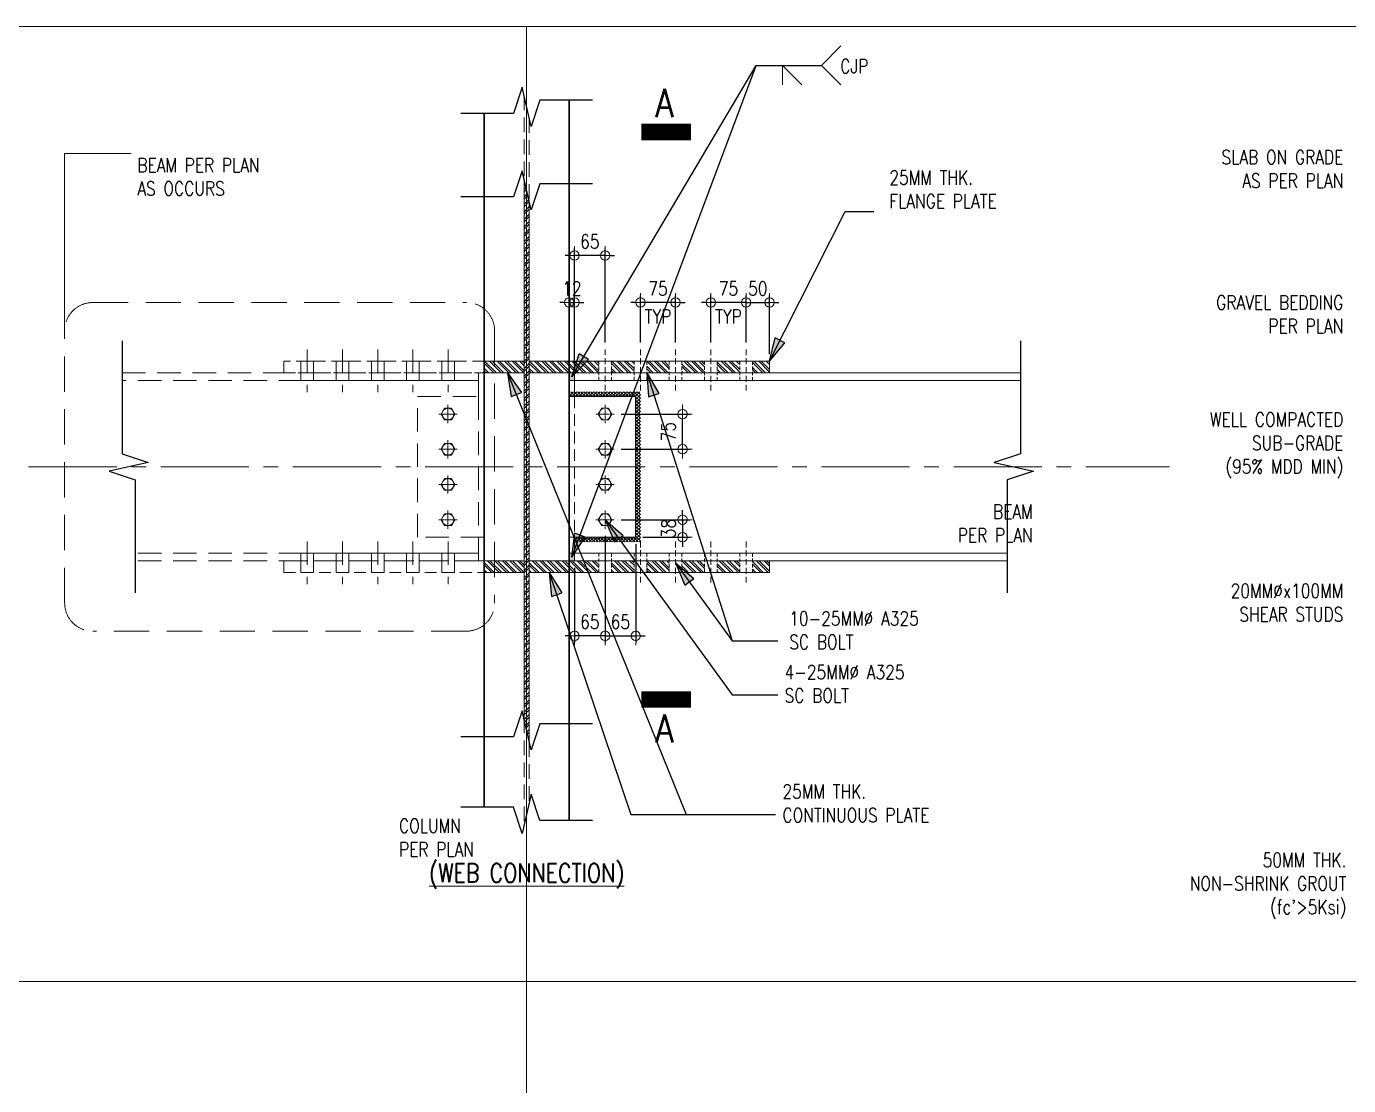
# Model space of a CAD drawing. Header units: millimetres. Extents: x 0 to 437400, y -7936 to 73710.
# Drawn here: x 23235 to 26049, y 7914 to 10170 of the extents above; entities that cross this region are included whole.
import ezdxf

# ---------------------------------------------------------------- set-up
doc = ezdxf.new("R2010")
doc.units = ezdxf.units.MM
doc.header["$LTSCALE"] = 10
doc.header["$MEASUREMENT"] = 0
for name, pattern in [('CENTER', [50.8, 31.75, -6.35, 6.35, -6.35]), ('CENTER2', [1.125, 0.75, -0.125, 0.125, -0.125]), ('HIDDEN', [0.375, 0.25, -0.125]), ('HIDDEN2', [0.1875, 0.125, -0.0625]), ('PHANTOM2', [1.25, 0.625, -0.125, 0.125, -0.125, 0.125, -0.125])]:
    doc.linetypes.add(name, pattern=pattern)
for name, color, linetype, lineweight in [('.3 - YELLOW', 2, 'Continuous', 15), ('A_DIM', 1, 'Continuous', 5), ('BOLT HOLES', 2, 'Continuous', 5), ('DIM', 1, 'Continuous', 5), ('HATCH', 8, 'Continuous', 5), ('OUTLINE', 1, 'HIDDEN', 15), ('S-ANNO-DIMS', 1, 'Continuous', 5), ('S-Anno-Symb', 143, 'PHANTOM2', 13), ('S-Anno-Text', 52, 'Continuous', 15), ('S-ANNO-WELD', 1, 'Continuous', 9), ('S-BEAM', 5, 'Continuous', 30), ('S-BEAM-IDEN', 2, 'Continuous', 9), ('S-BRACE', 2, 'Continuous', 9), ('S-DETL-FAST', 40, 'Continuous', 9), ('S-DETL-LN04', 4, 'Continuous', 9), ('S_GRID LINES', 252, 'Continuous', 5), ('S_GUSSET PLATE', 4, 'Continuous', 15), ('S_PLATE', 2, 'Continuous', 15)]:
    doc.layers.add(name, color=color, linetype=linetype, lineweight=lineweight)
doc.layers.add('A_LINE', color=1, linetype='Continuous')
doc.layers.add('S-DETL-GRID', color=62, linetype='Continuous', lineweight=9, plot=False)
doc.styles.add('1', font='simplex.shx', dxfattribs={"width": 0.8, "height": 20})
doc.styles.add('200', font='simplex.shx', dxfattribs={"width": 0.85, "height": 40})
doc.styles.add('ROMANS12', font='ROMANS.shx', dxfattribs={"height": 1.125})
doc.dimstyles.new('DDIM15', dxfattribs={"dimtxt": 30, "dimasz": 10, "dimexe": 15, "dimexo": 15, "dimgap": 15, "dimtad": 1, "dimdec": 4, "dimrnd": 1, "dimdsep": 46, "dimtxsty": '1', "dimblk": 'CIR-1', "dimcen": 100, "dimclrd": 1, "dimclre": 1, "dimclrt": 3, "dimadec": 0, "dimazin": 0, "dimtfac": 1, "dimtdec": 4, "dimtix": 1, "dimtmove": 0, "dimatfit": 3, "dimfxl": 1, "dimtvp": 1, "dimtolj": 1, "dimtzin": 0, "dimarcsym": 0})
doc.dimstyles.new('ESCA_ARW$7', dxfattribs={"dimtxt": 200, "dimasz": 1, "dimexe": 100, "dimexo": 100, "dimgap": 100, "dimtad": 1, "dimdec": 0, "dimrnd": 1, "dimdsep": 46, "dimtxsty": '1', "dimblk1": 'dim_arw', "dimblk2": 'dim_arw', "dimsah": 1, "dimcen": 50, "dimclrd": 1, "dimclre": 256, "dimclrt": 52, "dimadec": 0, "dimazin": 0, "dimtfac": 1, "dimtofl": 0, "dimtmove": 0, "dimatfit": 3, "dimldrblk": 'dim_arw', "dimfxl": 1, "dimtolj": 1, "dimtzin": 0, "dimarcsym": 0})
pattern_1 = [(135, (-60098.875, -9748.699), (-7.9549513, -7.9549513), []), (135, (-60098.875, -9743.395), (-7.9549513, -7.9549513), [])]

# ---------------------------------------------------------------- blocks, each defined once
blk = doc.blocks.new('CIR-1')
at = {"layer": 'A_DIM'}
for p, q in [((-2, 0), (2, 0)), ((0, -2), (0, 2))]:
    blk.add_line(p, q, dxfattribs=at)
at = {"layer": 'A_DIM', "color": 2}
blk.add_circle((0, 0), 1, dxfattribs=at)
blk = doc.blocks.new('*D240')
at = {"layer": 'Defpoints', "color": 0, "transparency": 16777216}
for p in [(24467, 9100.2), (24402, 9032.1), (24402, 8872.1)]:
    blk.add_point(p, dxfattribs=at)
at = {"layer": 'S-ANNO-DIMS', "color": 1, "lineweight": -2, "transparency": 16777216}
for p, q in [((24467, 9085.2), (24467, 8857.1)), ((24402, 9017.1), (24402, 8857.1)), ((24392, 8872.1), (24382, 8872.1)), ((24467, 8872.1), (24402, 8872.1)), ((24477, 8872.1), (24487, 8872.1))]:
    blk.add_line(p, q, dxfattribs=at)
at = {"layer": 'S-ANNO-DIMS', "color": 1, "lineweight": -2, "transparency": 16777216, "xscale": 10, "yscale": 10, "zscale": 10}
blk.add_blockref('CIR-1', (24402, 8872.1), dxfattribs=at)
at = {"layer": 'S-ANNO-DIMS', "color": 1, "lineweight": -2, "transparency": 16777216, "xscale": 10, "yscale": 10, "zscale": 10, "rotation": 180}
blk.add_blockref('CIR-1', (24467, 8872.1), dxfattribs=at)
at = {"layer": 'S-ANNO-DIMS', "color": 3, "transparency": 16777216, "insert": (24434.5, 8902.1), "char_height": 30, "attachment_point": 5, "style": '1'}
blk.add_mtext('\\A1;65', dxfattribs=at)
blk = doc.blocks.new('*D241')
at = {"layer": 'Defpoints', "color": 0, "transparency": 16777216}
for p in [(24467, 9100.2), (24532, 9082.1), (24532, 8872.1)]:
    blk.add_point(p, dxfattribs=at)
at = {"layer": 'S-ANNO-DIMS', "color": 1, "lineweight": -2, "transparency": 16777216}
for p, q in [((24467, 9085.2), (24467, 8857.1)), ((24532, 9067.1), (24532, 8857.1)), ((24457, 8872.1), (24447, 8872.1)), ((24467, 8872.1), (24532, 8872.1)), ((24542, 8872.1), (24552, 8872.1))]:
    blk.add_line(p, q, dxfattribs=at)
at = {"layer": 'S-ANNO-DIMS', "color": 1, "lineweight": -2, "transparency": 16777216, "xscale": 10, "yscale": 10, "zscale": 10}
blk.add_blockref('CIR-1', (24467, 8872.1), dxfattribs=at)
at = {"layer": 'S-ANNO-DIMS', "color": 1, "lineweight": -2, "transparency": 16777216, "xscale": 10, "yscale": 10, "zscale": 10, "rotation": 180}
blk.add_blockref('CIR-1', (24532, 8872.1), dxfattribs=at)
at = {"layer": 'S-ANNO-DIMS', "color": 3, "transparency": 16777216, "insert": (24499.5, 8902.1), "char_height": 30, "attachment_point": 5, "style": '1'}
blk.add_mtext('\\A1;65', dxfattribs=at)
blk = doc.blocks.new('HBOLTP')
at = {"color": 0, "linetype": 'ByBlock'}
blk.add_lwpolyline([(-0.25, 0.433), (-0.5, 0), (-0.25, -0.433), (0.25, -0.433), (0.5, 0), (0.25, 0.433)], close=True, dxfattribs=at)
blk.add_circle((0, 0), 0.433, dxfattribs=at)
blk = doc.blocks.new('*D242')
at = {"layer": 'Defpoints', "color": 0, "transparency": 16777216}
for p in [(24486.4, 9119.6), (24532, 9082.1), (24632, 9082.1)]:
    blk.add_point(p, dxfattribs=at)
at = {"layer": 'S-ANNO-DIMS', "color": 1, "lineweight": -2, "transparency": 16777216}
for p, q in [((24501.4, 9119.6), (24647, 9119.6)), ((24632, 9129.6), (24632, 9139.6)), ((24632, 9119.6), (24632, 9082.1)), ((24547, 9082.1), (24647, 9082.1)), ((24632, 9072.1), (24632, 9062.1))]:
    blk.add_line(p, q, dxfattribs=at)
at = {"layer": 'S-ANNO-DIMS', "color": 1, "lineweight": -2, "transparency": 16777216, "xscale": 10, "yscale": 10, "zscale": 10}
for p, rotation in [((24632, 9119.6), 270), ((24632, 9082.1), 90)]:
    blk.add_blockref('CIR-1', p, dxfattribs=dict(at, rotation=rotation))
at = {"layer": 'S-ANNO-DIMS', "color": 3, "transparency": 16777216, "insert": (24602, 9100.8), "char_height": 30, "attachment_point": 5, "rotation": 90, "style": '1'}
blk.add_mtext('\\A1;38', dxfattribs=at)
blk = doc.blocks.new('*D243')
at = {"layer": 'Defpoints', "color": 0, "transparency": 16777216}
for p in [(24486.4, 9344.6), (24632, 9344.6), (24486.4, 9269.6)]:
    blk.add_point(p, dxfattribs=at)
at = {"layer": 'S-ANNO-DIMS', "color": 1, "lineweight": -2, "transparency": 16777216}
for p, q in [((24501.4, 9344.6), (24647, 9344.6)), ((24632, 9279.6), (24632, 9334.6)), ((24501.4, 9269.6), (24647, 9269.6))]:
    blk.add_line(p, q, dxfattribs=at)
at = {"layer": 'S-ANNO-DIMS', "color": 1, "lineweight": -2, "transparency": 16777216, "xscale": 10, "yscale": 10, "zscale": 10}
for p, rotation in [((24632, 9344.6), 90), ((24632, 9269.6), 270)]:
    blk.add_blockref('CIR-1', p, dxfattribs=dict(at, rotation=rotation))
at = {"layer": 'S-ANNO-DIMS', "color": 3, "transparency": 16777216, "insert": (24602, 9307.1), "char_height": 30, "attachment_point": 5, "rotation": 90, "style": '1'}
blk.add_mtext('\\A1;75', dxfattribs=at)
blk = doc.blocks.new('*D244')
at = {"layer": 'Defpoints', "color": 0, "transparency": 16777216}
for p in [(24402, 9682.1), (24467, 9482.1), (24402, 9432.1)]:
    blk.add_point(p, dxfattribs=at)
at = {"layer": 'S-ANNO-DIMS', "color": 1, "lineweight": -2, "transparency": 16777216}
for p, q in [((24392, 9682.1), (24382, 9682.1)), ((24402, 9447.1), (24402, 9697.1)), ((24467, 9682.1), (24402, 9682.1)), ((24467, 9497.1), (24467, 9697.1)), ((24477, 9682.1), (24487, 9682.1))]:
    blk.add_line(p, q, dxfattribs=at)
at = {"layer": 'S-ANNO-DIMS', "color": 1, "lineweight": -2, "transparency": 16777216, "xscale": 10, "yscale": 10, "zscale": 10}
blk.add_blockref('CIR-1', (24402, 9682.1), dxfattribs=at)
at = {"layer": 'S-ANNO-DIMS', "color": 1, "lineweight": -2, "transparency": 16777216, "xscale": 10, "yscale": 10, "zscale": 10, "rotation": 180}
blk.add_blockref('CIR-1', (24467, 9682.1), dxfattribs=at)
at = {"layer": 'S-ANNO-DIMS', "color": 3, "transparency": 16777216, "insert": (24434.5, 9712.1), "char_height": 30, "attachment_point": 5, "style": '1'}
blk.add_mtext('\\A1;65', dxfattribs=at)
blk = doc.blocks.new('dim_arw')
h = blk.add_hatch(color=256)
h.paths.add_polyline_path([(-126, 29), (0, 0), (-126, -29, -0.115681), (-133, 0, -0.115681)])
h.paths.add_polyline_path([(-249, 58), (-126, 29, 0.115681), (-133, 0, 0.115681), (-126, -29), (-249, -58)])
for p, q in [((0, 0), (-249, 58)), ((-249, 58), (-249, -58)), ((0, 0), (-249, -58))]:
    blk.add_line(p, q)
blk = doc.blocks.new('*D245')
at = {"layer": 'Defpoints', "color": 0, "transparency": 16777216}
for p in [(24402, 9582.1), (24390.4, 9432.3), (24402, 9432.1)]:
    blk.add_point(p, dxfattribs=at)
at = {"layer": 'S-ANNO-DIMS', "color": 1, "lineweight": -2, "transparency": 16777216}
for p, q in [((24390.4, 9447.3), (24390.4, 9597.1)), ((24402, 9447.1), (24402, 9597.1)), ((24380.4, 9582.1), (24370.4, 9582.1)), ((24390.4, 9582.1), (24402, 9582.1)), ((24412, 9582.1), (24422, 9582.1))]:
    blk.add_line(p, q, dxfattribs=at)
at = {"layer": 'S-ANNO-DIMS', "color": 1, "lineweight": -2, "transparency": 16777216, "xscale": 10, "yscale": 10, "zscale": 10}
blk.add_blockref('CIR-1', (24390.4, 9582.1), dxfattribs=at)
at = {"layer": 'S-ANNO-DIMS', "color": 1, "lineweight": -2, "transparency": 16777216, "xscale": 10, "yscale": 10, "zscale": 10, "rotation": 180}
blk.add_blockref('CIR-1', (24402, 9582.1), dxfattribs=at)
at = {"layer": 'S-ANNO-DIMS', "color": 3, "transparency": 16777216, "insert": (24396.2, 9612.1), "char_height": 30, "attachment_point": 5, "style": '1'}
blk.add_mtext('\\A1;12', dxfattribs=at)
blk = doc.blocks.new('*D246')
at = {"layer": 'Defpoints', "color": 0, "transparency": 16777216}
for p in [(24542, 9582.1), (24542, 9482.1), (24617, 9482.1)]:
    blk.add_point(p, dxfattribs=at)
at = {"layer": 'S-ANNO-DIMS', "color": 1, "lineweight": -2, "transparency": 16777216}
for p, q in [((24542, 9497.1), (24542, 9597.1)), ((24617, 9497.1), (24617, 9597.1)), ((24532, 9582.1), (24522, 9582.1)), ((24617, 9582.1), (24542, 9582.1)), ((24627, 9582.1), (24637, 9582.1))]:
    blk.add_line(p, q, dxfattribs=at)
at = {"layer": 'S-ANNO-DIMS', "color": 1, "lineweight": -2, "transparency": 16777216, "xscale": 10, "yscale": 10, "zscale": 10}
blk.add_blockref('CIR-1', (24542, 9582.1), dxfattribs=at)
at = {"layer": 'S-ANNO-DIMS', "color": 1, "lineweight": -2, "transparency": 16777216, "xscale": 10, "yscale": 10, "zscale": 10, "rotation": 180}
blk.add_blockref('CIR-1', (24617, 9582.1), dxfattribs=at)
at = {"layer": 'S-ANNO-DIMS', "color": 3, "transparency": 16777216, "char_height": 30, "attachment_point": 5, "style": '1'}
for s, insert in [('\\A1;75', (24579.5, 9612.1)), ('\\A1;TYP', (24579.5, 9552.1))]:
    blk.add_mtext(s, dxfattribs=dict(at, insert=insert))
blk = doc.blocks.new('*D247')
at = {"layer": 'Defpoints', "color": 0, "transparency": 16777216}
for p in [(24817, 9582.1), (24767, 9482.1), (24817, 9457.1)]:
    blk.add_point(p, dxfattribs=at)
at = {"layer": 'S-ANNO-DIMS', "color": 1, "lineweight": -2, "transparency": 16777216}
for p, q in [((24767, 9497.1), (24767, 9597.1)), ((24817, 9472.1), (24817, 9597.1)), ((24757, 9582.1), (24747, 9582.1)), ((24767, 9582.1), (24817, 9582.1)), ((24827, 9582.1), (24837, 9582.1))]:
    blk.add_line(p, q, dxfattribs=at)
at = {"layer": 'S-ANNO-DIMS', "color": 1, "lineweight": -2, "transparency": 16777216, "xscale": 10, "yscale": 10, "zscale": 10}
blk.add_blockref('CIR-1', (24767, 9582.1), dxfattribs=at)
at = {"layer": 'S-ANNO-DIMS', "color": 1, "lineweight": -2, "transparency": 16777216, "xscale": 10, "yscale": 10, "zscale": 10, "rotation": 180}
blk.add_blockref('CIR-1', (24817, 9582.1), dxfattribs=at)
at = {"layer": 'S-ANNO-DIMS', "color": 3, "transparency": 16777216, "insert": (24792, 9612.1), "char_height": 30, "attachment_point": 5, "style": '1'}
blk.add_mtext('\\A1;50', dxfattribs=at)
blk = doc.blocks.new('*D283')
at = {"layer": 'Defpoints', "color": 0, "transparency": 16777216}
for p in [(24692, 9582.1), (24692, 9482.1), (24767, 9482.1)]:
    blk.add_point(p, dxfattribs=at)
at = {"layer": 'S-ANNO-DIMS', "color": 1, "lineweight": -2, "transparency": 16777216}
for p, q in [((24692, 9497.1), (24692, 9597.1)), ((24767, 9497.1), (24767, 9597.1)), ((24682, 9582.1), (24672, 9582.1)), ((24767, 9582.1), (24692, 9582.1)), ((24777, 9582.1), (24787, 9582.1))]:
    blk.add_line(p, q, dxfattribs=at)
at = {"layer": 'S-ANNO-DIMS', "color": 1, "lineweight": -2, "transparency": 16777216, "xscale": 10, "yscale": 10, "zscale": 10}
blk.add_blockref('CIR-1', (24692, 9582.1), dxfattribs=at)
at = {"layer": 'S-ANNO-DIMS', "color": 1, "lineweight": -2, "transparency": 16777216, "xscale": 10, "yscale": 10, "zscale": 10, "rotation": 180}
blk.add_blockref('CIR-1', (24767, 9582.1), dxfattribs=at)
at = {"layer": 'S-ANNO-DIMS', "color": 3, "transparency": 16777216, "char_height": 30, "attachment_point": 5, "style": '1'}
for s, insert in [('\\A1;75', (24729.5, 9612.1)), ('\\A1;TYP', (24729.5, 9552.1))]:
    blk.add_mtext(s, dxfattribs=dict(at, insert=insert))

msp = doc.modelspace()

# ---------------------------------------------------------------- hatches: boundary and pattern name
at = {"layer": 'HATCH'}
h = msp.add_hatch(dxfattribs=at)
h.set_pattern_fill('ANSI32', color=251, scale=30, style=0)
h.set_pattern_definition([(45, (-67778.657, -9748.699), (-7.9549513, 7.9549513), []), (45, (-67773.354, -9748.699), (-7.9549513, 7.9549513), [])])
h.paths.add_polyline_path([(24305.461, 9796.97115), (24294.539, 9844.99347), (24294.539, 8694.99347), (24305.461, 8646.97115)])
at = {"layer": 'HATCH', "linetype": 'HIDDEN', "ltscale": 20}
h = msp.add_hatch(dxfattribs=at)
h.set_pattern_fill('ANSI32', color=251, scale=30, angle=90, style=0)
h.set_pattern_definition(pattern_1)
h.paths.add_polyline_path([(24209.576, 9457.08525), (24209.576, 9432.08525), (24294.539, 9432.08525), (24294.539, 9457.08525)])
h = msp.add_hatch(dxfattribs=at)
h.set_pattern_fill('ANSI32', color=251, scale=30, angle=90, style=0)
h.set_pattern_definition(pattern_1)
h.paths.add_polyline_path([(24453.45717, 9457.08525), (24305.461, 9457.08525), (24305.461, 9432.08525), (24453.45717, 9432.08525)])
h.paths.add_polyline_path([(24528.45717, 9457.08525), (24480.45717, 9457.08525), (24480.45717, 9432.08525), (24528.45717, 9432.08525)])
h.paths.add_polyline_path([(24603.45717, 9457.08525), (24555.45717, 9457.08525), (24555.45717, 9432.08525), (24603.45717, 9432.08525)])
h.paths.add_polyline_path([(24649.61547, 9457.08525), (24630.45717, 9457.08525), (24630.45717, 9432.08525), (24649.61547, 9432.08525)])
h.paths.add_polyline_path([(24678.45717, 9432.08525), (24678.45717, 9457.08525), (24649.61547, 9457.08525), (24649.61547, 9432.08525)])
h.paths.add_polyline_path([(24753.45717, 9432.08525), (24753.45717, 9457.08525), (24705.45717, 9457.08525), (24705.45717, 9432.08525)])
h.paths.add_polyline_path([(24780.45717, 9457.08525), (24780.45717, 9432.08525), (24816.95717, 9432.08525), (24816.95717, 9457.08525)])
at = {"layer": 'HATCH'}
h = msp.add_hatch(color=251, dxfattribs=at)
h.paths.add_polyline_path([(24401.95717, 9048.08525), (24390.424, 9048.08525), (24390.424, 9032.08525), (24401.95717, 9032.08525)])
h.paths.add_polyline_path([(24401.95717, 9416.08525), (24390.424, 9416.08525), (24390.424, 9432.08525), (24401.95717, 9432.08525)])
h = msp.add_hatch(dxfattribs=at)
h.set_pattern_fill('ANSI37', color=256, scale=40, style=0)
h.set_pattern_definition([(45, (-60098.8746, -9748.6987), (-3.5355339, 3.5355339), []), (135, (-60098.8746, -9748.6987), (-3.5355339, -3.5355339), [])])
h.paths.add_polyline_path([(24541.95717, 9232.08525), (24531.95717, 9232.08525), (24531.95717, 9082.08525), (24401.95717, 9082.08525), (24401.95717, 9072.08525), (24541.95717, 9072.08525), (24541.95717, 9073.08525)])
h.paths.add_polyline_path([(24541.95717, 9392.08525), (24390.424, 9392.08525), (24390.424, 9382.08525), (24531.95717, 9382.08525), (24531.95717, 9232.08525), (24541.95717, 9232.08525)])
at = {"layer": 'HATCH', "linetype": 'HIDDEN', "ltscale": 20}
h = msp.add_hatch(dxfattribs=at)
h.set_pattern_fill('ANSI32', color=251, scale=30, angle=90, style=0)
h.set_pattern_definition(pattern_1)
h.paths.add_polyline_path([(24209.576, 9032.08525), (24209.576, 9007.08525), (24294.539, 9007.08525), (24294.539, 9032.08525)])
h = msp.add_hatch(dxfattribs=at)
h.set_pattern_fill('ANSI32', color=251, scale=30, angle=90, style=0)
h.set_pattern_definition(pattern_1)
h.paths.add_polyline_path([(24305.461, 9032.08525), (24305.461, 9007.08525), (24453.45717, 9007.08525), (24453.45717, 9032.08525)])
h.paths.add_polyline_path([(24480.45717, 9032.08525), (24480.45717, 9007.08525), (24528.45717, 9007.08525), (24528.45717, 9032.08525)])
h.paths.add_polyline_path([(24555.45717, 9032.08525), (24555.45717, 9007.08525), (24603.45717, 9007.08525), (24603.45717, 9032.08525)])
h.paths.add_polyline_path([(24630.45717, 9007.08525), (24649.61547, 9007.08525), (24649.61547, 9032.08525), (24630.45717, 9032.08525)])
h.paths.add_polyline_path([(24678.45717, 9007.08525), (24678.45717, 9032.08525), (24649.61547, 9032.08525), (24649.61547, 9007.08525)])
h.paths.add_polyline_path([(24753.45717, 9007.08525), (24753.45717, 9032.08525), (24705.45717, 9032.08525), (24705.45717, 9007.08525)])
h.paths.add_polyline_path([(24780.45717, 9032.08525), (24780.45717, 9007.08525), (24816.95717, 9007.08525), (24816.95717, 9032.08525)])

# ---------------------------------------------------------------- linework, layer by layer
at = {"layer": '.3 - YELLOW', "color": 251, "linetype": 'HIDDEN', "ltscale": 20}
for p, q in [((24113.14224, 9344.58525), (24152.00976, 9344.58525)), ((24132.576, 9364.01901), (24132.576, 9325.1515)), ((24132.576, 9289.01901), (24132.576, 9250.1515)), ((24113.14224, 9269.58525), (24152.00976, 9269.58525)), ((24132.576, 9214.01901), (24132.576, 9175.1515)), ((24113.14224, 9194.58525), (24152.00976, 9194.58525)), ((24113.14224, 9119.58525), (24152.00976, 9119.58525)), ((24132.576, 9139.01901), (24132.576, 9100.1515))]:
    msp.add_line(p, q, dxfattribs=at)
msp.add_lwpolyline([(24067.576, 9382.08525), (24209.576, 9382.08525), (24209.576, 9082.08525), (24067.576, 9082.08525)], close=True, dxfattribs=at)
at = {"layer": '.3 - YELLOW'}
msp.add_lwpolyline([(24390.424, 9382.08525), (24531.95717, 9382.08525), (24531.95717, 9082.08525), (24390.424, 9082.08525)], close=True, dxfattribs=at)
at = {"color": 251}
for points in [[(24440.424, 10012.67349), (24327.79412, 10012.67349), (24309.48207, 9957.08525), (24290.51793, 10040.4676), (24272.20588, 9984.87937), (24159.576, 9984.87937)], [(24440.424, 8479.29113), (24327.79412, 8479.29113), (24309.48207, 8534.87937), (24290.51793, 8451.49702), (24272.20588, 8507.08525), (24159.576, 8507.08525)]]:
    msp.add_lwpolyline(points, dxfattribs=at)
at = {"color": 1}
for points in [[(24440.424, 9834.87937), (24327.79412, 9834.87937), (24309.48207, 9779.29113), (24290.51793, 9862.67349), (24272.20588, 9807.08525), (24159.576, 9807.08525)], [(25350.75534, 9500.24625), (25350.75534, 9259.87937), (25295.1671, 9241.56732), (25378.54945, 9222.60318), (25322.96122, 9204.29113), (25322.96122, 8963.92425)], [(24440.424, 8684.87937), (24327.79412, 8684.87937), (24309.48207, 8629.29113), (24290.51793, 8712.67349), (24272.20588, 8657.08525), (24159.576, 8657.08525)]]:
    msp.add_lwpolyline(points, dxfattribs=at)
at = {"color": 251, "linetype": 'Continuous', "ltscale": 20}
msp.add_lwpolyline([(23438.94194, 9500.24625), (23438.94194, 9259.87937), (23494.53018, 9241.56732), (23411.14782, 9222.60318), (23466.73606, 9204.29113), (23466.73606, 8963.92425)], dxfattribs=at)
at = {"layer": 'A_LINE', "color": 1, "lineweight": 13}
msp.add_line((21582.81902, 8135.99999), (23277.09893, 8135.99999), dxfattribs=at)
at = {"layer": 'BOLT HOLES', "color": 251, "linetype": 'HIDDEN', "ltscale": 20}
for points in [[(23819.54283, 9416.08525), (23846.54283, 9416.08525), (23846.54283, 9457.08525), (23819.54283, 9457.08525)], [(23894.54283, 9416.08525), (23921.54283, 9416.08525), (23921.54283, 9457.08525), (23894.54283, 9457.08525)], [(23969.54283, 9416.08525), (23996.54283, 9416.08525), (23996.54283, 9457.08525), (23969.54283, 9457.08525)], [(24044.54283, 9416.08525), (24071.54283, 9416.08525), (24071.54283, 9457.08525), (24044.54283, 9457.08525)], [(24119.54283, 9416.08525), (24146.54283, 9416.08525), (24146.54283, 9457.08525), (24119.54283, 9457.08525)], [(23819.54283, 9007.08525), (23846.54283, 9007.08525), (23846.54283, 9048.08525), (23819.54283, 9048.08525)], [(23894.54283, 9007.08525), (23921.54283, 9007.08525), (23921.54283, 9048.08525), (23894.54283, 9048.08525)], [(23969.54283, 9007.08525), (23996.54283, 9007.08525), (23996.54283, 9048.08525), (23969.54283, 9048.08525)], [(24044.54283, 9007.08525), (24071.54283, 9007.08525), (24071.54283, 9048.08525), (24044.54283, 9048.08525)], [(24119.54283, 9007.08525), (24146.54283, 9007.08525), (24146.54283, 9048.08525), (24119.54283, 9048.08525)]]:
    msp.add_lwpolyline(points, close=True, dxfattribs=at)
at = {"layer": 'BOLT HOLES', "linetype": 'HIDDEN', "ltscale": 3}
for points in [[(24480.45717, 9416.08525), (24453.45717, 9416.08525), (24453.45717, 9457.08525), (24480.45717, 9457.08525)], [(24555.45717, 9416.08525), (24528.45717, 9416.08525), (24528.45717, 9457.08525), (24555.45717, 9457.08525)], [(24630.45717, 9416.08525), (24603.45717, 9416.08525), (24603.45717, 9457.08525), (24630.45717, 9457.08525)], [(24705.45717, 9416.08525), (24678.45717, 9416.08525), (24678.45717, 9457.08525), (24705.45717, 9457.08525)], [(24780.45717, 9416.08525), (24753.45717, 9416.08525), (24753.45717, 9457.08525), (24780.45717, 9457.08525)], [(24480.45717, 9007.08525), (24453.45717, 9007.08525), (24453.45717, 9048.08525), (24480.45717, 9048.08525)], [(24555.45717, 9007.08525), (24528.45717, 9007.08525), (24528.45717, 9048.08525), (24555.45717, 9048.08525)], [(24630.45717, 9007.08525), (24603.45717, 9007.08525), (24603.45717, 9048.08525), (24630.45717, 9048.08525)], [(24705.45717, 9007.08525), (24678.45717, 9007.08525), (24678.45717, 9048.08525), (24705.45717, 9048.08525)], [(24780.45717, 9007.08525), (24753.45717, 9007.08525), (24753.45717, 9048.08525), (24780.45717, 9048.08525)]]:
    msp.add_lwpolyline(points, close=True, dxfattribs=at)
at = {"layer": 'HATCH'}
for points in [[(24401.95717, 9416.08525), (24390.424, 9416.08525), (24390.424, 9432.08525), (24401.95717, 9432.08525)], [(24401.95717, 9048.08525), (24390.424, 9048.08525), (24390.424, 9032.08525), (24401.95717, 9032.08525)]]:
    msp.add_lwpolyline(points, close=True, dxfattribs=at)
at = {"layer": 'OUTLINE', "linetype": 'HIDDEN', "ltscale": 10}
msp.add_line((24401.95717, 9382.08525), (24401.95717, 9082.08525), dxfattribs=at)
at = {"layer": 'S-ANNO-DIMS', "linetype": 'CENTER2'}
for p, q in [((24486.39093, 9344.58525), (24447.52341, 9344.58525)), ((24466.95717, 9364.01901), (24466.95717, 9325.1515)), ((24466.95717, 9289.01901), (24466.95717, 9250.1515)), ((24486.39093, 9269.58525), (24447.52341, 9269.58525)), ((24466.95717, 9214.01901), (24466.95717, 9175.1515)), ((24486.39093, 9194.58525), (24447.52341, 9194.58525)), ((24486.39093, 9119.58525), (24447.52341, 9119.58525)), ((24466.95717, 9139.01901), (24466.95717, 9100.1515))]:
    msp.add_line(p, q, dxfattribs=at)
at = {"layer": 'S-Anno-Symb', "linetype": 'CENTER', "ltscale": 0.5}
msp.add_lwpolyline([(24649.61547, 9945.07266, 0, 0, 0), (24649.61547, 8736.58885, 35.29306, 35.29306, 0), (24543.73628, 8736.58885, 0, 0, 0)], format="xyseb", dxfattribs=at)
at = {"layer": 'S-Anno-Symb', "linetype": 'CENTER'}
msp.add_lwpolyline([(24649.61547, 9945.07266, 35.29306, 35.29306, 0), (24543.73628, 9945.07266, 0, 0, 0)], format="xyseb", dxfattribs=at)
at = {"layer": 'S-Anno-Symb', "color": 1, "linetype": 'HIDDEN', "ltscale": 30}
msp.add_lwpolyline([(23376.73606, 9582.08525), (24171.74339, 9582.08525, -0.4142135624), (24231.74339, 9522.08525), (24231.74339, 8942.08525, -0.4142135624), (24171.74339, 8882.08525), (23376.73606, 8882.08525, -0.4142135624), (23316.73606, 8942.08525), (23316.73606, 9522.08525, -0.4142135624)], format="xyb", close=True, dxfattribs=at)
at = {"layer": 'S-ANNO-WELD'}
for points in [[(24968.76707, 10128.4642), (24927.23128, 10086.92841), (24968.76707, 10045.39263)], [(24844.15971, 10045.39263), (24844.15971, 10086.92841), (24885.6955, 10045.39263)], [(23316.73606, 9522.08525), (23316.73606, 9899.55901), (23458.55641, 9899.55901)]]:
    msp.add_lwpolyline(points, dxfattribs=at)
at = {"layer": 'S-BEAM', "ltscale": 0.25}
for p, q in [((24390.424, 10012.67349), (24390.424, 8479.29113)), ((24209.576, 9984.87937), (24209.576, 8507.08525))]:
    msp.add_line(p, q, dxfattribs=at)
at = {"layer": 'S-BEAM-IDEN', "color": 251, "linetype": 'HIDDEN', "ltscale": 20}
for p, q in [((24197.576, 9416.08525), (23438.94194, 9416.08525)), ((24197.576, 9382.08525), (24197.576, 9082.08525)), ((24197.576, 9048.08525), (23466.73606, 9048.08525))]:
    msp.add_line(p, q, dxfattribs=at)
at = {"layer": 'S-BEAM-IDEN', "ltscale": 0.25}
for p, q in [((24401.95717, 9416.08525), (25350.75534, 9416.08525)), ((24401.95717, 9048.08525), (25322.96122, 9048.08525))]:
    msp.add_line(p, q, dxfattribs=at)
at = {"layer": 'S-BEAM-IDEN', "color": 251, "linetype": 'HIDDEN', "ltscale": 20}
for points in [[(23438.94194, 9432.08525), (24197.576, 9432.08525), (24197.576, 9382.08525)], [(24197.576, 9082.08525), (24197.576, 9032.08525), (23466.73606, 9032.08525)]]:
    msp.add_lwpolyline(points, dxfattribs=at)
at = {"layer": 'S-BEAM-IDEN', "ltscale": 0.25}
for points in [[(25350.75534, 9432.08525), (24401.95717, 9432.08525), (24401.95717, 9382.08525)], [(24401.95717, 9082.08525), (24401.95717, 9032.08525), (25322.96122, 9032.08525)]]:
    msp.add_lwpolyline(points, dxfattribs=at)
at = {"layer": 'S-BRACE', "color": 252, "linetype": 'CENTER2', "ltscale": 25}
for p, q in [((24300, 8379.29113), (24300, 10148.77643)), ((23240.04377, 9232.08525), (25668.35734, 9232.08525))]:
    msp.add_line(p, q, dxfattribs=at)
at = {"layer": 'S-DETL-GRID'}
for p, q in [((24300, 10169.99998), (24300, 0)), ((29160, 8135.99999), (14580, 8135.99999))]:
    msp.add_line(p, q, dxfattribs=at)
msp.add_lwpolyline([(14580, 10169.99998), (29160, 10169.99998), (29160, 0), (14580, 0)], close=True, dxfattribs=at)
at = {"layer": 'S-DETL-LN04', "color": 8, "linetype": 'HIDDEN2', "ltscale": 25}
for p, q in [((24294.539, 10022.78759), (24294.539, 9844.99347)), ((24305.461, 9974.76527), (24305.461, 9796.97115)), ((24294.539, 8696.15846), (24294.539, 8468.01204)), ((24305.461, 8645.80616), (24305.461, 8518.36435))]:
    msp.add_line(p, q, dxfattribs=at)
at = {"layer": 'S_GRID LINES', "color": 251, "linetype": 'HIDDEN', "ltscale": 20}
for p, q in [((23833.04283, 9482.08525), (23833.04283, 9391.08525)), ((23908.04283, 9482.08525), (23908.04283, 9391.08525)), ((23983.04283, 9482.08525), (23983.04283, 9391.08525)), ((24058.04283, 9482.08525), (24058.04283, 9391.08525)), ((24133.04283, 9482.08525), (24133.04283, 9391.08525)), ((23833.04283, 9073.08525), (23833.04283, 8982.08525)), ((23908.04283, 9073.08525), (23908.04283, 8982.08525)), ((23983.04283, 9073.08525), (23983.04283, 8982.08525)), ((24058.04283, 9073.08525), (24058.04283, 8982.08525)), ((24133.04283, 9073.08525), (24133.04283, 8982.08525))]:
    msp.add_line(p, q, dxfattribs=at)
at = {"layer": 'S_GRID LINES', "color": 251, "linetype": 'HIDDEN', "ltscale": 5}
for p, q in [((24466.95717, 9482.08525), (24466.95717, 9391.08525)), ((24541.95717, 9482.08525), (24541.95717, 9391.08525)), ((24616.95717, 9482.08525), (24616.95717, 9391.08525)), ((24691.95717, 9482.08525), (24691.95717, 9391.08525)), ((24766.95717, 9482.08525), (24766.95717, 9391.08525)), ((24466.95717, 9073.08525), (24466.95717, 8982.08525)), ((24541.95717, 9073.08525), (24541.95717, 8982.08525)), ((24616.95717, 9073.08525), (24616.95717, 8982.08525)), ((24691.95717, 9073.08525), (24691.95717, 8982.08525)), ((24766.95717, 9073.08525), (24766.95717, 8982.08525))]:
    msp.add_line(p, q, dxfattribs=at)
at = {"layer": 'S_GUSSET PLATE'}
for p, q in [((24294.539, 8694.99347), (24294.539, 9844.99347)), ((24305.461, 8646.97115), (24305.461, 9796.97115))]:
    msp.add_line(p, q, dxfattribs=at)
at = {"layer": 'S_PLATE', "color": 251, "linetype": 'HIDDEN', "ltscale": 10}
for points in [[(23783.04283, 9432.08525), (24209.576, 9432.08525), (24209.576, 9457.08525), (23783.04283, 9457.08525)], [(23783.04283, 9007.08525), (24209.576, 9007.08525), (24209.576, 9032.08525), (23783.04283, 9032.08525)]]:
    msp.add_lwpolyline(points, close=True, dxfattribs=at)
at = {"layer": 'S_PLATE', "color": 3, "linetype": 'Continuous', "ltscale": 20}
for points in [[(24209.576, 9432.08525), (24294.539, 9432.08525), (24294.539, 9457.08525), (24209.576, 9457.08525)], [(24816.95717, 9432.08525), (24305.461, 9432.08525), (24305.461, 9457.08525), (24816.95717, 9457.08525)], [(24209.576, 9007.08525), (24294.539, 9007.08525), (24294.539, 9032.08525), (24209.576, 9032.08525)], [(24816.95717, 9007.08525), (24305.461, 9007.08525), (24305.461, 9032.08525), (24816.95717, 9032.08525)]]:
    msp.add_lwpolyline(points, close=True, dxfattribs=at)

# ---------------------------------------------------------------- block references
at = {"layer": '.3 - YELLOW', "color": 251, "linetype": 'HIDDEN', "ltscale": 20, "xscale": -28.86751345949947, "yscale": 28.86751345949947, "zscale": 28.86751345949947}
for p in [(24132.576, 9344.58525), (24132.576, 9269.58525), (24132.576, 9194.58525), (24132.576, 9119.58525)]:
    msp.add_blockref('HBOLTP', p, dxfattribs=at)
at = {"layer": 'S-DETL-FAST', "linetype": 'ByBlock', "xscale": 28.86751345949947, "yscale": 28.86751345949947, "zscale": 28.86751345949947}
for p in [(24466.95717, 9344.58525), (24466.95717, 9269.58525), (24466.95717, 9194.58525), (24466.95717, 9119.58525)]:
    msp.add_blockref('HBOLTP', p, dxfattribs=at)

# ---------------------------------------------------------------- texts
at = {"layer": 'DIM', "color": 52, "insert": (25742.76303, 10085.12052), "char_height": 30, "width": 1550.6601726, "attachment_point": 5, "style": '1'}
msp.add_mtext('\\A1;\\pxql;CJP', dxfattribs=at)
at = {"layer": 'DIM', "color": 3, "char_height": 60, "attachment_point": 5, "style": '200'}
for insert in [(24593.19358, 10007.04959), (24593.19358, 8675.03023)]:
    msp.add_mtext('\\A1;A', dxfattribs=dict(at, insert=insert))
at = {"layer": 'DIM', "color": 52, "char_height": 30, "style": '1'}
for s, insert, attachment_point in [('\\A1;\\pxql;BEAM PER PLAN\\PAS OCCURS', (23471.37514, 9849.6725), 4), ('\\A1;\\pxql;25MM THK.\\PFLANGE PLATE', (25072.00487, 9823.01183), 4), ('\\A1;\\pxqr;BEAM \\PPER PLAN', (25297.20212, 9111.66123), 5), ('\\A1;10-25MM∅ A325\\PSC BOLT', (24858.86971, 8884.13048), 4), ('\\A1;4-25MM∅ A325\\PSC BOLT', (24849.00267, 8770.05619), 4), ('\\A1;\\pxql;25MM THK. \\PCONTINUOUS PLATE ', (24844.37196, 8515.57074), 4), ('\\A1;\\pxql;COLUMN \\PPER PLAN', (24108.05618, 8442.51437), 5)]:
    msp.add_mtext(s, dxfattribs=dict(at, insert=insert, attachment_point=attachment_point))
at = {"layer": 'S-Anno-Text', "char_height": 30, "attachment_point": 6, "style": 'ROMANS12'}
for s, insert, width in [('\\pxqr;{\\W0.8;SLAB ON GRADE\\PAS PER PLAN}', (26038.02234, 9866.53418, 0.00032), 1035.319301), ('\\pxqr;{\\W0.8;GRAVEL BEDDING\\PPER PLAN}', (26038.02234, 9557.03418, 0.00032), 1035.319301), ('\\pxqr;{\\W0.8;WELL COMPACTED\\PSUB-GRADE\\P(95% MDD MIN)}', (26038.02234, 9277.91514, 0.00032), 1035.319301), ('\\pi1041.8;{\\W0.8;20MM∅x100MM\\P\\pi1062.7;SHEAR STUDS}', (26038.02234, 8943.03522, 0.00032), 1470.3497258), ("\\pxqr;{\\W0.8;50MM THK. \\PNON-SHRINK GROUT\\P(fc'>5Ksi)}", (26044.48609, 8339.80014, 0.00032), 910.9117956)]:
    msp.add_mtext(s, dxfattribs=dict(at, insert=insert, width=width))
at = {"layer": 'S-Anno-Text', "color": 4, "insert": (24300, 8360.67103), "char_height": 40, "width": 1019.9969191, "attachment_point": 5, "style": '1'}
msp.add_mtext('{\\L(WEB CONNECTION)}', dxfattribs=at)

# ---------------------------------------------------------------- dimensions: what is measured, and where the dimension line sits
at = {"layer": 'S-ANNO-DIMS'}
for base, p1, p2, angle, picture, middle in [((24401.95717, 9682.08525), (24466.95717, 9482.08525), (24401.95717, 9432.08525), 180, '*D244', (24434.45717, 9712.08525)), ((24631.95717, 9344.58525), (24486.39093, 9269.58525), (24486.39093, 9344.58525), 90, '*D243', (24601.95717, 9307.08525)), ((24631.95717, 9082.08525), (24486.39093, 9119.58525), (24531.95717, 9082.08525), 270, '*D242', (24601.95717, 9100.83525)), ((24401.95717, 8872.08525), (24466.95717, 9100.1515), (24401.95717, 9032.08525), 180, '*D240', (24434.45717, 8902.08525)), ((24531.95717, 8872.08525), (24466.95717, 9100.1515), (24531.95717, 9082.08525), 180, '*D241', (24499.45717, 8902.08525))]:
    dim = msp.add_linear_dim(base=base, p1=p1, p2=p2, angle=angle, dimstyle='DDIM15', dxfattribs=at)
    dim.commit()
    dim.dimension.update_dxf_attribs({"geometry": picture, "text_midpoint": middle})
for base, p1, p2, picture, middle in [((24401.95717, 9582.08525), (24390.424, 9432.31379), (24401.95717, 9432.08525), '*D245', (24396.19058, 9612.08525)), ((24816.95717, 9582.08525), (24766.95717, 9482.08525), (24816.95717, 9457.08525), '*D247', (24791.95717, 9612.08525))]:
    dim = msp.add_linear_dim(base=base, p1=p1, p2=p2, dimstyle='DDIM15', dxfattribs=at)
    dim.commit()
    dim.dimension.update_dxf_attribs({"geometry": picture, "text_midpoint": middle})
for base, p1, p2, picture, middle in [((24541.95717, 9582.08525), (24616.95717, 9482.08525), (24541.95717, 9482.08525), '*D246', (24579.45717, 9582.08525)), ((24691.95717, 9582.08525), (24766.95717, 9482.08525), (24691.95717, 9482.08525), '*D283', (24729.45717, 9582.08525))]:
    dim = msp.add_linear_dim(base=base, p1=p1, p2=p2, angle=180, text='<>\\XTYP', dimstyle='DDIM15', dxfattribs=at)
    dim.commit()
    dim.dimension.update_dxf_attribs({"geometry": picture, "text_midpoint": middle})

# ---------------------------------------------------------------- leaders
at = {"layer": 'S-Anno-Text'}
for points in [[(24396.19058, 9424.08525), (24788.77866, 10086.92841), (24927.23128, 10086.92841)], [(24396.19058, 9040.08525), (24788.77866, 10086.92841), (24927.23128, 10086.92841)], [(24816.95717, 9457.08525), (24978.08843, 9775.85141), (25038.60832, 9775.85141)], [(24259.2777, 9432.08525), (24639.40573, 8491.53354), (24829.46974, 8491.53354)], [(24555.45717, 9432.08525), (24737.40782, 8861.80968), (24834.77726, 8861.80968)], [(24466.95717, 9119.58525), (24737.40782, 8746.6167), (24834.77726, 8746.6167)], [(24347.9425, 9007.08525), (24521.63556, 8491.53354), (24829.46974, 8491.53354)], [(24616.95717, 9027.58525), (24737.40782, 8861.80968), (24834.77726, 8861.80968)]]:
    msp.add_leader(points, dimstyle='ESCA_ARW$7', override={"dimscale": 0.4, "dimasz": 0.5}, dxfattribs=at)

doc.saveas('drawing.dxf')
